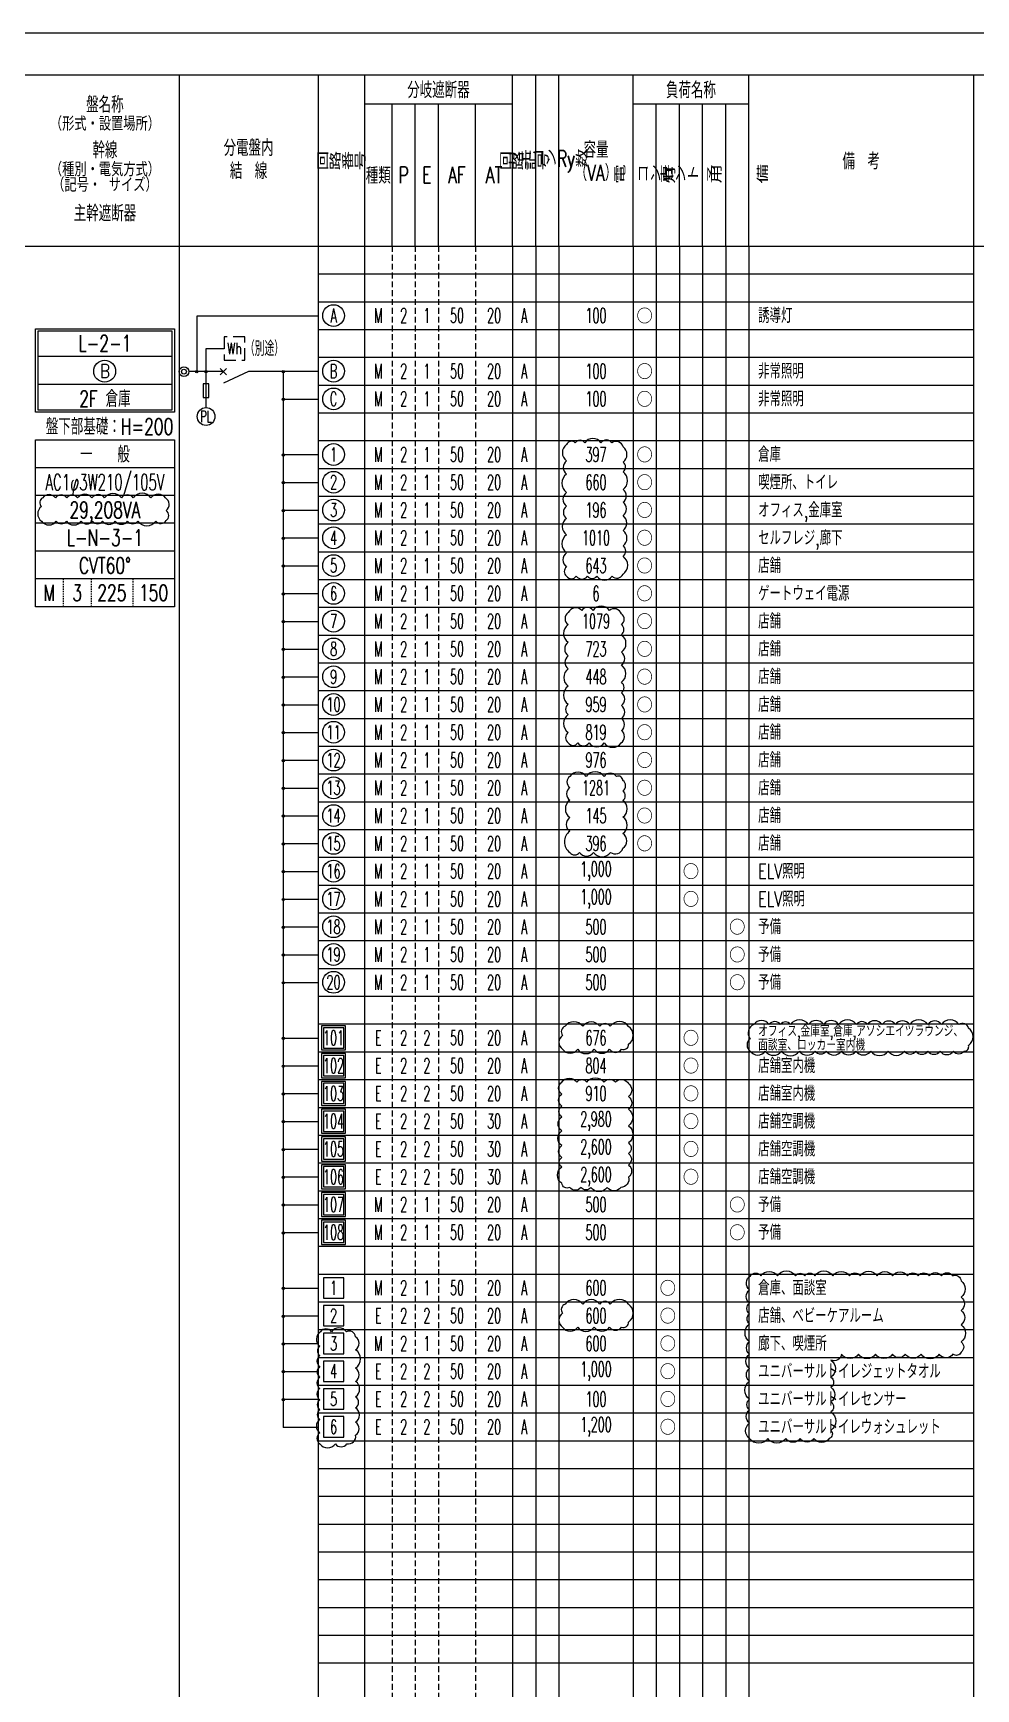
# Model space of a CAD drawing. Header units: millimetres. Extents: x 14 to 1769, y 15 to 581.
# Drawn here: x 421 to 624.5, y 223.8 to 581.4 of the extents above; entities that cross this region are included whole.
import ezdxf
from ezdxf.enums import TextEntityAlignment as Align

# ---------------------------------------------------------------- set-up
doc = ezdxf.new("R2010")
doc.units = ezdxf.units.MM
doc.header["$LTSCALE"] = 0.2
for name, pattern in [('_ Dot', [2.6, 1.4, -1.2]), ('DASHED', [19.05, 12.7, -6.35]), ('HIDDEN', [9.525, 6.35, -3.175])]:
    doc.linetypes.add(name, pattern=pattern)
for name, color, linetype in [('1_文字', 3, 'Continuous'), ('1_盤内配線', 1, 'Continuous'), ('1_表', 7, 'Continuous')]:
    doc.layers.add(name, color=color, linetype=linetype)
doc.layers.add('1_追加変更', color=10, linetype='Continuous', plot=False)
doc.styles.add('S', font='simplex.shx', dxfattribs={"width": 0.7, "height": 3, "bigfont": 'extfont2.shx'})
doc.styles.get("Standard").update_dxf_attribs({"font": 'simplex.shx', "width": 0.7, "bigfont": 'extfont2.shx'})
doc.styles.add('V', font='simplex.shx', dxfattribs={"width": 0.7, "height": 3.2, "bigfont": '@extfont2.shx'})

msp = doc.modelspace()

# ---------------------------------------------------------------- linework, layer by layer
at = {"layer": '1_文字', "linetype": 'Continuous'}
for p, q in [((451, 511.57), (422, 511.57)), ((451, 505.57), (422, 505.57)), ((451.5, 487.57), (421.5, 487.57)), ((451.5, 481.57), (421.5, 481.57)), ((451.5, 475.57), (421.5, 475.57)), ((451.5, 469.57), (421.5, 469.57)), ((451.5, 463.57), (421.5, 463.57))]:
    msp.add_line(p, q, dxfattribs=at)
at = {"layer": '1_文字', "linetype": '_ Dot'}
for p, q in [((427.5, 463.57), (427.5, 457.57)), ((433.5, 463.57), (433.5, 457.57)), ((442.5, 463.57), (442.5, 457.57))]:
    msp.add_line(p, q, dxfattribs=at)
at = {"layer": '1_文字', "linetype": 'Continuous'}
for points in [[(451.5, 499.57), (421.5, 499.57), (421.5, 517.57), (451.5, 517.57)], [(451, 500.07), (451, 517.07), (422, 517.07), (422, 500.07)], [(421.5, 493.57), (451.5, 493.57), (451.5, 457.57), (421.5, 457.57)]]:
    msp.add_lwpolyline(points, close=True, dxfattribs=at)
at = {"layer": '1_文字'}
for points in [[(483.25, 361.84), (488.45, 361.84), (488.45, 367.04), (483.25, 367.04)], [(483.65, 362.24), (488.05, 362.24), (488.05, 366.64), (483.65, 366.64)], [(483.25, 355.84), (488.45, 355.84), (488.45, 361.04), (483.25, 361.04)], [(483.65, 356.24), (488.05, 356.24), (488.05, 360.64), (483.65, 360.64)], [(483.25, 349.84), (488.45, 349.84), (488.45, 355.04), (483.25, 355.04)], [(483.65, 350.24), (488.05, 350.24), (488.05, 354.64), (483.65, 354.64)], [(483.25, 343.84), (488.45, 343.84), (488.45, 349.04), (483.25, 349.04)], [(483.65, 344.24), (488.05, 344.24), (488.05, 348.64), (483.65, 348.64)], [(483.25, 337.84), (488.45, 337.84), (488.45, 343.04), (483.25, 343.04)], [(483.65, 338.24), (488.05, 338.24), (488.05, 342.64), (483.65, 342.64)], [(483.25, 331.84), (488.45, 331.84), (488.45, 337.04), (483.25, 337.04)], [(483.65, 332.24), (488.05, 332.24), (488.05, 336.64), (483.65, 336.64)], [(483.25, 325.84), (488.45, 325.84), (488.45, 331.04), (483.25, 331.04)], [(483.65, 326.24), (488.05, 326.24), (488.05, 330.64), (483.65, 330.64)], [(483.25, 319.84), (488.45, 319.84), (488.45, 325.04), (483.25, 325.04)], [(483.65, 320.24), (488.05, 320.24), (488.05, 324.64), (483.65, 324.64)], [(483.65, 308.24), (488.05, 308.24), (488.05, 312.64), (483.65, 312.64)], [(483.65, 302.24), (488.05, 302.24), (488.05, 306.64), (483.65, 306.64)], [(483.65, 296.24), (488.05, 296.24), (488.05, 300.64), (483.65, 300.64)], [(483.65, 290.24), (488.05, 290.24), (488.05, 294.64), (483.65, 294.64)], [(483.65, 284.24), (488.05, 284.24), (488.05, 288.64), (483.65, 288.64)], [(483.65, 278.24), (488.05, 278.24), (488.05, 282.64), (483.65, 282.64)]]:
    msp.add_lwpolyline(points, close=True, dxfattribs=at)
for centre in [(485.85, 520.44), (485.85, 508.44), (485.85, 502.44), (485.85, 490.44), (485.85, 484.44), (485.85, 478.44), (485.85, 472.44), (485.85, 466.44), (485.85, 460.44), (485.85, 454.44), (485.85, 448.44), (485.85, 442.44), (485.85, 436.44), (485.85, 430.44), (485.85, 424.44), (485.85, 418.44), (485.85, 412.44), (485.85, 406.44), (485.85, 400.44), (485.85, 394.44), (485.85, 388.44), (485.85, 382.44), (485.85, 376.44)]:
    msp.add_circle(centre, 2.35, dxfattribs=at)
at = {"layer": '1_文字', "linetype": 'Continuous'}
msp.add_circle((436.45, 508.42), 2.36, dxfattribs=at)
at = {"layer": '1_盤内配線', "linetype": 'Continuous'}
for p, q in [((482.5, 520.33), (456.33, 520.33)), ((456.33, 520.33), (456.33, 508.33)), ((462.05, 508.33), (454.6, 508.33)), ((482.5, 508.33), (467.5, 508.33)), ((475, 508.33), (475, 280.33)), ((482.5, 502.33), (475, 502.33)), ((482.5, 490.33), (475, 490.33)), ((482.5, 484.33), (475, 484.33)), ((482.5, 478.33), (475, 478.33)), ((482.5, 472.33), (475, 472.33)), ((482.5, 466.33), (475, 466.33)), ((482.5, 460.33), (475, 460.33)), ((482.5, 454.33), (475, 454.33)), ((482.5, 448.33), (475, 448.33)), ((482.5, 442.33), (475, 442.33)), ((482.5, 436.33), (475, 436.33)), ((482.5, 430.33), (475, 430.33)), ((482.5, 424.33), (475, 424.33)), ((482.5, 418.33), (475, 418.33)), ((482.5, 412.33), (475, 412.33)), ((482.5, 406.33), (475, 406.33)), ((482.5, 400.33), (475, 400.33)), ((482.5, 394.33), (475, 394.33)), ((482.5, 388.33), (475, 388.33)), ((482.5, 382.33), (475, 382.33)), ((482.5, 376.33), (475, 376.33)), ((482.5, 364.33), (475, 364.33)), ((482.5, 358.33), (475, 358.33)), ((482.5, 352.33), (475, 352.33)), ((482.5, 346.33), (475, 346.33)), ((482.5, 340.33), (475, 340.33)), ((482.5, 334.33), (475, 334.33)), ((482.5, 328.33), (475, 328.33)), ((482.5, 322.33), (475, 322.33)), ((482.5, 310.33), (475, 310.33)), ((482.5, 304.33), (475, 304.33)), ((482.5, 298.33), (475, 298.33)), ((482.5, 292.33), (475, 292.33)), ((482.5, 286.33), (475, 286.33)), ((482.5, 280.33), (475, 280.33))]:
    msp.add_line(p, q, dxfattribs=at)
at = {"layer": '1_盤内配線', "color": 1, "linetype": 'Continuous'}
for p, q in [((458.33, 500.56), (458.33, 513.33)), ((458.33, 513.33), (462.21, 513.33))]:
    msp.add_line(p, q, dxfattribs=at)
at = {"layer": '1_盤内配線', "color": 2}
for p, q in [((461.34, 509.03), (462.76, 507.62)), ((462.76, 509.03), (461.34, 507.62))]:
    msp.add_line(p, q, dxfattribs=at)
at = {"layer": '1_盤内配線', "color": 2, "linetype": 'Continuous'}
msp.add_line((467.5, 508.33), (462.12, 505.82), dxfattribs=at)
at = {"layer": '1_盤内配線', "color": 7, "linetype": 'DASHED'}
msp.add_lwpolyline([(462.21, 510.83), (466.71, 510.83), (466.71, 515.83), (462.21, 515.83)], close=True, dxfattribs=at)
at = {"layer": '1_盤内配線', "color": 2, "linetype": 'Continuous'}
msp.add_lwpolyline([(457.73, 502.71), (458.93, 502.71), (458.93, 505.71), (457.73, 505.71)], close=True, dxfattribs=at)
at = {"layer": '1_盤内配線', "color": 4, "linetype": 'Continuous'}
for radius in [1.05, 0.525]:
    msp.add_circle((453.55, 508.33), radius, dxfattribs=at)
at = {"layer": '1_盤内配線', "linetype": 'Continuous'}
for centre in [(456.33, 508.33), (458.33, 508.33), (475, 508.33), (475, 502.33), (475, 490.33), (475, 484.33), (475, 478.33), (475, 472.33), (475, 466.33), (475, 460.33), (475, 454.33), (475, 448.33), (475, 442.33), (475, 436.33), (475, 430.33), (475, 424.33), (475, 418.33), (475, 412.33), (475, 406.33), (475, 400.33), (475, 394.33), (475, 388.33), (475, 382.33), (475, 376.33), (475, 364.33), (475, 358.33), (475, 352.33), (475, 346.33), (475, 340.33), (475, 334.33), (475, 328.33), (475, 322.33), (475, 310.33), (475, 304.33), (475, 298.33), (475, 292.33), (475, 286.33)]:
    msp.add_circle(centre, 0.25, dxfattribs=at)
at = {"layer": '1_盤内配線', "color": 2, "linetype": 'Continuous'}
msp.add_circle((458.33, 498.64), 1.92, dxfattribs=at)
at = {"layer": '1_表', "color": 6, "linetype": 'Continuous'}
msp.add_line((13.5, 572.44), (827.5, 572.44), dxfattribs=at)
at = {"layer": '1_表', "linetype": 'Continuous'}
for p, q in [((452.5, 572.44), (452.5, 535.44)), ((482.5, 572.44), (482.5, 535.44)), ((492.5, 572.44), (492.5, 535.44)), ((524.5, 535.44), (524.5, 572.44)), ((529.5, 535.44), (529.5, 572.44)), ((534.5, 535.44), (534.5, 572.44)), ((550.5, 535.44), (550.5, 572.44)), ((575.5, 535.44), (575.5, 572.44)), ((492.5, 566.19), (524.5, 566.19)), ((498.5, 535.44), (498.5, 566.19)), ((503.5, 535.44), (503.5, 566.19)), ((508.5, 535.44), (508.5, 566.19)), ((516.5, 535.44), (516.5, 566.19)), ((550.5, 566.19), (575.5, 566.19)), ((555.5, 535.44), (555.5, 566.19)), ((560.5, 535.44), (560.5, 566.19)), ((565.5, 535.44), (565.5, 566.19)), ((570.5, 535.44), (570.5, 566.19)), ((452.5, 535.44), (452.5, 31.44)), ((482.5, 535.44), (482.5, 31.44)), ((492.5, 535.44), (492.5, 31.44)), ((524.5, 535.44), (524.5, 31.44)), ((529.5, 535.44), (529.5, 31.44)), ((534.5, 535.44), (534.5, 31.44)), ((550.5, 535.44), (550.5, 31.44)), ((555.5, 535.44), (555.5, 31.44)), ((560.5, 535.44), (560.5, 31.44)), ((565.5, 535.44), (565.5, 31.44)), ((570.5, 535.44), (570.5, 31.44)), ((575.5, 535.44), (575.5, 31.44)), ((482.5, 529.44), (624, 529.44)), ((482.5, 523.44), (624, 523.44)), ((482.5, 517.44), (624, 517.44)), ((482.5, 511.44), (624, 511.44)), ((482.5, 505.44), (624, 505.44)), ((482.5, 499.44), (624, 499.44)), ((482.5, 493.44), (624, 493.44)), ((482.5, 487.44), (624, 487.44)), ((482.5, 481.44), (624, 481.44)), ((482.5, 475.44), (624, 475.44)), ((482.5, 469.44), (624, 469.44)), ((482.5, 463.44), (624, 463.44)), ((482.5, 457.44), (624, 457.44)), ((482.5, 451.44), (624, 451.44)), ((482.5, 445.44), (624, 445.44)), ((482.5, 439.44), (624, 439.44)), ((482.5, 433.44), (624, 433.44)), ((482.5, 427.44), (624, 427.44)), ((482.5, 421.44), (624, 421.44)), ((482.5, 415.44), (624, 415.44)), ((482.5, 409.44), (624, 409.44)), ((482.5, 403.44), (624, 403.44)), ((482.5, 397.44), (624, 397.44)), ((482.5, 391.44), (624, 391.44)), ((482.5, 385.44), (624, 385.44)), ((482.5, 379.44), (624, 379.44)), ((482.5, 373.44), (624, 373.44)), ((482.5, 367.44), (624, 367.44)), ((482.5, 361.44), (624, 361.44)), ((482.5, 355.44), (624, 355.44)), ((482.5, 349.44), (624, 349.44)), ((482.5, 343.44), (624, 343.44)), ((482.5, 337.44), (624, 337.44)), ((482.5, 331.44), (624, 331.44)), ((482.5, 325.44), (624, 325.44)), ((482.5, 319.44), (624, 319.44)), ((482.5, 313.44), (624, 313.44)), ((482.5, 307.44), (624, 307.44)), ((482.5, 301.44), (624, 301.44)), ((482.5, 295.44), (624, 295.44)), ((482.5, 289.44), (624, 289.44)), ((482.5, 283.44), (624, 283.44)), ((482.5, 277.44), (624, 277.44)), ((482.5, 271.44), (624, 271.44)), ((482.5, 265.44), (624, 265.44)), ((482.5, 259.44), (624, 259.44)), ((482.5, 253.44), (624, 253.44)), ((482.5, 247.44), (624, 247.44)), ((482.5, 241.44), (624, 241.44)), ((482.5, 235.44), (624, 235.44)), ((482.5, 229.44), (624, 229.44))]:
    msp.add_line(p, q, dxfattribs=at)
at = {"layer": '1_表', "color": 6}
msp.add_line((624, 572.44), (624, 31.44), dxfattribs=at)
at = {"layer": '1_表', "linetype": 'HIDDEN'}
for p, q in [((498.5, 535.44), (498.5, 31.44)), ((503.5, 535.44), (503.5, 31.44)), ((508.5, 535.44), (508.5, 31.44)), ((516.5, 535.44), (516.5, 31.44))]:
    msp.add_line(p, q, dxfattribs=at)
at = {"layer": '1_表', "color": 6}
msp.add_lwpolyline([(13.5, 31.44), (827.5, 31.44), (827.5, 581.44), (13.5, 581.44)], close=True, dxfattribs=at)
at = {"layer": '1_表', "color": 6, "linetype": 'Continuous'}
msp.add_lwpolyline([(217, 535.44), (404.5, 535.44), (827.5, 535.44)], dxfattribs=at)
at = {"layer": '1_追加変更'}
for points in [[(536.15, 464.16, 0.520567), (538.24, 464.16, 0.520567), (540.68, 464.16, 0.520567), (542.7, 464.16, 0.520567), (545.96, 464.16, 0.520567), (548.33, 464.58, 0.520567), (548.33, 468.46, 0.520567), (548.33, 470.72, 0.520567), (548.33, 474.01, 0.520567), (548.33, 477.24, 0.520567), (548.33, 480.12, 0.520567), (548.33, 482.87, 0.520567), (548.33, 486.69, 0.520567), (548.33, 488.78, 0.520567), (548.33, 492.09, 0.520567), (545.92, 492.97, 0.520567), (543.58, 492.97, 0.520567), (540.07, 492.97, 0.520567), (538.03, 492.97, 0.520567), (536.15, 492.58, 0.520567), (536.15, 489.08, 0.520567), (536.15, 486.21, 0.520567), (536.15, 482.26, 0.520567), (536.15, 479.26, 0.520567), (536.15, 476.64, 0.520567), (536.15, 473.08, 0.520567), (536.15, 469.23, 0.520567), (536.15, 466.13, 0.520567)], [(422.8, 476.05, 0.520567), (426, 476.05, 0.520567), (428.18, 476.05, 0.520567), (431.39, 476.05, 0.520567), (433.83, 476.05, 0.520567), (435.99, 476.05, 0.520567), (438.73, 476.05, 0.520567), (441.39, 476.05, 0.520567), (443.6, 476.05, 0.520567), (447.47, 476.05, 0.520567), (449.73, 476.16, 0.520567), (449.73, 478.33, 0.520567), (449.57, 481.06, 0.520567), (446.43, 481.06, 0.520567), (442.61, 481.06, 0.520567), (440.05, 481.06, 0.520567), (436.43, 481.06, 0.520567), (433.7, 481.06, 0.520567), (430.61, 481.06, 0.520567), (428.27, 481.06, 0.520567), (425.8, 481.06, 0.520567), (423.06, 481.06, 0.520567), (422.8, 479.2, 0.520567)], [(536.51, 428.15, 0.520567), (538.59, 428.15, 0.520567), (541, 428.15, 0.520567), (544.29, 428.15, 0.520567), (547.96, 428.15, 0.520567), (547.98, 430.8, 0.520567), (547.98, 433.4, 0.520567), (547.98, 436.23, 0.520567), (547.98, 438.97, 0.520567), (547.98, 441.23, 0.520567), (547.98, 444.98, 0.520567), (547.98, 447.71, 0.520567), (547.98, 451.54, 0.520567), (547.98, 453.68, 0.520567), (547.98, 456.02, 0.520567), (545.38, 456.77, 0.520567), (541.86, 456.77, 0.520567), (539.44, 456.77, 0.520567), (536.51, 456.29, 0.520567), (536.51, 453.69, 0.520567), (536.51, 449.88, 0.520567), (536.51, 446.92, 0.520567), (536.51, 444.14, 0.520567), (536.51, 440.39, 0.520567), (536.51, 436.49, 0.520567), (536.51, 434.25, 0.520567), (536.51, 430.38, 0.520567)], [(536.86, 404.51, 0.520567), (538.94, 404.51, 0.520567), (541.98, 404.51, 0.520567), (545.63, 404.51, 0.520567), (548.3, 405.39, 0.520567), (548.3, 408.58, 0.520567), (548.3, 412.14, 0.520567), (548.3, 415.72, 0.520567), (548.3, 417.76, 0.520567), (548.3, 420.04, 0.520567), (546.92, 420.92, 0.520567), (544.23, 420.92, 0.520567), (540.39, 420.92, 0.520567), (536.86, 420.91, 0.520567), (536.86, 418.53, 0.520567), (536.86, 415.76, 0.520567), (536.86, 412.01, 0.520567), (536.86, 409.05, 0.520567)], [(575.8, 361.59, 0.520567), (579.05, 361.59, 0.520567), (582.56, 361.59, 0.520567), (586.4, 361.59, 0.520567), (589.81, 361.59, 0.520567), (592.22, 361.59, 0.520567), (595.48, 361.59, 0.520567), (598.62, 361.59, 0.520567), (601.84, 361.59, 0.520567), (605.56, 361.59, 0.520567), (609.1, 361.59, 0.520567), (611.54, 361.59, 0.520567), (614.14, 361.59, 0.520567), (616.76, 361.59, 0.520567), (619.7, 361.59, 0.520567), (621.94, 361.59, 0.520567), (622.92, 362.83, 0.520567), (622.92, 366.53, 0.520567), (620.83, 367.33, 0.520567), (617.07, 367.33, 0.520567), (614.16, 367.33, 0.520567), (610.21, 367.33, 0.520567), (607.15, 367.33, 0.520567), (604.25, 367.33, 0.520567), (601.1, 367.33, 0.520567), (598.7, 367.33, 0.520567), (594.87, 367.33, 0.520567), (591.65, 367.33, 0.520567), (588.38, 367.33, 0.520567), (584.47, 367.33, 0.520567), (582.33, 367.33, 0.520567), (579.88, 367.33, 0.520567), (576.57, 367.33, 0.520567), (575.8, 364.27, 0.520567)], [(535.3, 361.97, 0.520567), (538.55, 361.97, 0.520567), (542.13, 361.97, 0.520567), (545.42, 361.97, 0.520567), (548.02, 361.97, 0.520567), (549.55, 363.07, 0.520567), (549.55, 366.9, 0.520567), (545.59, 366.95, 0.520567), (543.3, 366.95, 0.520567), (539.63, 366.95, 0.520567), (535.84, 366.95, 0.520567), (535.3, 364.99, 0.520567)], [(535.1, 354.88, -0.520567), (538.35, 354.88, -0.520567), (540.55, 354.88, -0.520567), (544.21, 354.88, -0.520567), (546.68, 354.88, -0.520567), (549.51, 354.56, -0.520567), (549.51, 351.77, -0.520567), (549.51, 349.02, -0.520567), (549.51, 345.44, -0.520567), (549.51, 341.74, -0.520567), (549.51, 339.45, -0.520567), (549.51, 336.98, -0.520567), (549.51, 334.39, -0.520567), (547.84, 332.15, -0.520567), (544.91, 332.15, -0.520567), (541.38, 332.15, -0.520567), (539.28, 332.15, -0.520567), (536.85, 332.15, -0.520567), (535.1, 333.04, -0.520567), (535.1, 336.57, -0.520567), (535.1, 338.61, -0.520567), (535.1, 341.17, -0.520567), (535.1, 344.34, -0.520567), (535.1, 347.4, -0.520567), (535.1, 349.69, -0.520567), (535.1, 352.32, -0.520567)], [(535.3, 301.97, 0.520567), (538.55, 301.97, 0.520567), (542.13, 301.97, 0.520567), (545.42, 301.97, 0.520567), (548.02, 301.97, 0.520567), (549.55, 303.07, 0.520567), (549.55, 306.9, 0.520567), (545.59, 306.95, 0.520567), (543.3, 306.95, 0.520567), (539.63, 306.95, 0.520567), (535.84, 306.95, 0.520567), (535.3, 304.99, 0.520567)], [(482.89, 276.77, 0.520567), (486.24, 276.77, 0.520567), (488.71, 276.77, 0.520567), (490.62, 278.62, 0.520567), (490.62, 281.43, 0.520567), (490.62, 284.53, 0.520567), (490.62, 286.94, 0.520567), (490.62, 290.26, 0.520567), (490.62, 293.12, 0.520567), (490.62, 297.09, 0.520567), (490.62, 299.88, 0.520567), (488.61, 300.99, 0.520567), (485.4, 300.99, 0.520567), (483.02, 300.99, 0.520567), (482.89, 297.83, 0.520567), (482.89, 295.82, 0.520567), (482.89, 293.44, 0.520567), (482.89, 291.14, 0.520567), (482.89, 288.72, 0.520567), (482.89, 286.28, 0.520567), (482.89, 284.14, 0.520567), (482.89, 282.02, 0.520567), (482.89, 279.13, 0.520567)]]:
    msp.add_lwpolyline(points, format="xyb", close=True, dxfattribs=at)
msp.add_lwpolyline([(575.67, 277.91, -0.520567), (575.67, 281.25, -0.520567), (575.67, 284.09, -0.520567), (575.67, 286.38, -0.520567), (575.67, 290.31, -0.520567), (575.67, 293.04, -0.520567), (575.67, 296.16, -0.520567), (575.67, 298.81, -0.520567), (575.67, 302.67, -0.520567), (575.67, 304.86, -0.520567), (575.67, 307.13, -0.520567), (575.67, 310, -0.520567), (575.86, 313.08, -0.520567), (578.09, 313.08, -0.520567), (581.65, 313.08, -0.520567), (585.58, 313.08, -0.520567), (587.59, 313.08, -0.520567), (589.73, 313.08, -0.520567), (593.64, 313.08, -0.520567), (597.2, 313.08, -0.520567), (599.55, 313.08, -0.520567), (603.17, 313.08, -0.520567), (606.52, 313.08, -0.520567), (609.74, 313.08, -0.520567), (612.06, 313.08, -0.520567), (614.43, 313.08, -0.520567), (617.05, 313.08, -0.520567), (619.5, 313.08, -0.520567), (621.3, 311.96, -0.520567), (621.3, 308.46, -0.520567), (621.3, 305.58, -0.520567), (621.3, 302.5, -0.520567), (621.3, 298.78, -0.520567), (621.3, 296.59, -0.520567), (619.56, 296.12, -0.520567), (616.59, 296.12, -0.520567), (612.66, 296.12, -0.520567), (609.27, 296.12, -0.520567), (606.47, 296.12, -0.520567), (602.82, 296.12, -0.520567), (599.16, 296.12, -0.520567), (595.53, 296.12, -0.520567), (593.22, 294.86, -0.520567), (593.22, 291.19, -0.520567), (593.22, 288.97, -0.520567), (593.22, 285.82, -0.520567), (593.22, 283.65, -0.520567), (593.22, 279.67, -0.520567), (592.86, 277.91, -0.520567), (589.55, 277.91, -0.520567), (586.58, 277.91, -0.520567), (583.45, 277.91, -0.520567), (579.6, 277.91, -0.520567), (575.67, 277.91, -0.520567)], format="xyb", dxfattribs=at)

# ---------------------------------------------------------------- texts
at = {"layer": '1_文字', "linetype": 'Continuous'}
for s, height, width, p in [('分岐遮断器', 3.5, 0.7, (508.5, 569.31)), ('負荷名称', 3.5, 0.7, (563, 569.31)), ('盤名称', 3.5, 0.7, (436.5, 566.19)), ('（形式・設置場所）', 3, 0.8, (436.5, 562.03)), ('幹線', 3.5, 0.7, (436.5, 556.35)), ('容量', 3.5, 0.7, (542.5, 556.44)), ('備\u3000考', 3.5, 0.7, (599.75, 553.94)), ('（種別・電気方式）', 3, 0.8, (436.5, 552.18)), ('種類', 3.5, 0.7, (495.5, 550.81)), ('P', 3.5, 0.7, (501, 550.81)), ('E', 3.5, 0.7, (506, 550.81)), ('AF', 3.5, 0.7, (512.5, 550.81)), ('AT', 3.5, 0.7, (520.5, 550.81)), ('（VA）', 3.5, 0.7, (542.5, 551.44)), ('（記号・ サイズ）', 3, 0.8, (436.5, 548.85)), ('主幹遮断器', 3.5, 0.7, (436.5, 542.69))]:
    msp.add_text(s, height=height, dxfattribs=dict(at, width=width)).set_placement(p, align=Align.MIDDLE)
for s, height, width, p in [('分電盤内', 3.5, 0.7, (467.5, 556.66)), ('結\u3000線', 3.5, 0.7, (467.5, 551.66)), ('L-2-1', 3.5, 0.7, (436.5, 514.46)), ('B', 3, 0.8, (436.5, 508.46)), ('2F 倉庫', 3.5, 0.7, (436.5, 502.46)), ('盤下部基礎：H=200', 3.5, 0.7, (437.5, 496.46)), ('一\u3000\u3000般', 3.5, 0.7, (436.5, 490.46)), ('AC1φ3W210/105V', 3.5, 0.6, (436.5, 484.46)), ('29,208VA', 3.5, 0.7, (436.5, 478.46)), ('L-N-3-1', 3.5, 0.7, (436.5, 472.46)), ('CVT60°', 3.5, 0.7, (436.5, 466.46)), ('M', 3.5, 0.7, (424.5, 460.57)), ('3', 3.5, 0.7, (430.5, 460.57)), ('225', 3.5, 0.7, (438, 460.57)), ('150', 3.5, 0.7, (447, 460.57))]:
    msp.add_text(s, height=height, dxfattribs=dict(at, width=width)).set_placement(p, align=Align.MIDDLE_CENTER)
at = {"layer": '1_文字', "linetype": 'Continuous', "style": 'V', "width": 0.7}
for s, p in [('回路番号', (487.5, 553.94)), ('回路記号', (527, 553.94)), ('リモコンRy数', (532, 553.94)), ('電\u3000\u3000\u3000灯', (553, 551.03)), ('コンセント', (558, 551.03)), ('専\u3000\u3000\u3000用', (563, 551.03)), ('予\u3000\u3000\u3000備', (573, 551.03))]:
    msp.add_text(s, height=3.5, dxfattribs=at).set_placement(p, align=Align.MIDDLE)
at = {"layer": '1_文字'}
for p in [(553, 520.44), (553, 508.44), (553, 502.44), (553, 490.44), (553, 484.44), (553, 478.44), (553, 472.44), (553, 466.44), (553, 460.44), (553, 454.44), (553, 448.44), (553, 442.44), (553, 436.44), (553, 430.44), (553, 424.44), (553, 418.44), (553, 412.44), (553, 406.44), (563, 400.44), (563, 394.44), (573, 388.44), (573, 382.44), (573, 376.44), (563, 364.44), (563, 358.44), (563, 352.44), (563, 346.44), (563, 340.44), (563, 334.44), (573, 328.44), (573, 322.44), (558, 310.44), (558, 304.44), (558, 298.44), (558, 292.44), (558, 286.44), (558, 280.44)]:
    msp.add_text('○', height=3.2, dxfattribs=at).set_placement(p, align=Align.MIDDLE)
for s, height, width, p in [('誘導灯', 3.2, 0.7, (577.5, 520.44)), ('（別途）', 3.2, 0.6, (466.71, 513.33)), ('非常照明', 3.2, 0.7, (577.5, 508.44)), ('非常照明', 3.2, 0.7, (577.5, 502.44)), ('倉庫', 3.2, 0.7, (577.5, 490.44)), ('喫煙所、トイレ', 3.2, 0.7, (577.5, 484.44)), ('オフィス,金庫室', 3.2, 0.7, (577.5, 478.44)), ('セルフレジ,廊下', 3.2, 0.7, (577.5, 472.44)), ('店舗', 3.2, 0.7, (577.5, 466.44)), ('ゲートウェイ電源', 3.2, 0.7, (577.5, 460.44)), ('店舗', 3.2, 0.7, (577.5, 454.44)), ('店舗', 3.2, 0.7, (577.5, 448.44)), ('店舗', 3.2, 0.7, (577.5, 442.44)), ('店舗', 3.2, 0.7, (577.5, 436.44)), ('店舗', 3.2, 0.7, (577.5, 430.44)), ('店舗', 3.2, 0.7, (577.5, 424.44)), ('店舗', 3.2, 0.7, (577.5, 418.44)), ('店舗', 3.2, 0.7, (577.5, 412.44)), ('店舗', 3.2, 0.7, (577.5, 406.44)), ('ELV照明', 3.2, 0.7, (577.5, 400.44)), ('ELV照明', 3.2, 0.7, (577.5, 394.44)), ('予備', 3.2, 0.7, (577.5, 388.44)), ('予備', 3.2, 0.7, (577.5, 382.44)), ('予備', 3.2, 0.7, (577.5, 376.44)), ('オフィス,金庫室,倉庫,アソシエイツラウンジ、', 2.5, 0.7, (577.5, 365.94)), ('面談室、ロッカー室内機', 2.5, 0.7, (577.5, 362.94)), ('店舗室内機', 3.2, 0.7, (577.5, 358.44)), ('店舗室内機', 3.2, 0.7, (577.5, 352.44)), ('店舗空調機', 3.2, 0.7, (577.5, 346.44)), ('店舗空調機', 3.2, 0.7, (577.5, 340.44)), ('店舗空調機', 3.2, 0.7, (577.5, 334.44)), ('予備', 3.2, 0.7, (577.5, 328.44)), ('予備', 3.2, 0.7, (577.5, 322.44)), ('倉庫、面談室', 3.2, 0.7, (577.5, 310.44)), ('店舗、ベビーケアルーム', 3.2, 0.7, (577.5, 304.44)), ('廊下、喫煙所', 3.2, 0.7, (577.5, 298.44)), ('ユニバーサルトイレジェットタオル', 3.2, 0.7, (577.5, 292.44)), ('ユニバーサルトイレセンサー', 3.2, 0.7, (577.5, 286.44)), ('ユニバーサルトイレウォシュレット', 3.2, 0.7, (577.5, 280.44))]:
    msp.add_text(s, height=height, dxfattribs=dict(at, width=width)).set_placement(p, align=Align.MIDDLE_LEFT)
for s, height, width, p in [('A', 3, 0.6, (485.85, 520.44)), ('M', 3.2, 0.55, (495.5, 520.44)), ('2', 3.2, 0.55, (501, 520.44)), ('1', 3.2, 0.55, (506, 520.44)), ('50', 3.2, 0.55, (512.5, 520.44)), ('20', 3.2, 0.55, (520.5, 520.44)), ('A', 3.2, 0.55, (527, 520.44)), ('100', 3.2, 0.55, (542.5, 520.44)), ('B', 3, 0.6, (485.85, 508.44)), ('M', 3.2, 0.55, (495.5, 508.44)), ('2', 3.2, 0.55, (501, 508.44)), ('1', 3.2, 0.55, (506, 508.44)), ('50', 3.2, 0.55, (512.5, 508.44)), ('20', 3.2, 0.55, (520.5, 508.44)), ('A', 3.2, 0.55, (527, 508.44)), ('100', 3.2, 0.55, (542.5, 508.44)), ('C', 3, 0.6, (485.85, 502.44)), ('M', 3.2, 0.55, (495.5, 502.44)), ('2', 3.2, 0.55, (501, 502.44)), ('1', 3.2, 0.55, (506, 502.44)), ('50', 3.2, 0.55, (512.5, 502.44)), ('20', 3.2, 0.55, (520.5, 502.44)), ('A', 3.2, 0.55, (527, 502.44)), ('100', 3.2, 0.55, (542.5, 502.44)), ('1', 3, 0.6, (485.85, 490.44)), ('M', 3.2, 0.55, (495.5, 490.44)), ('2', 3.2, 0.55, (501, 490.44)), ('1', 3.2, 0.55, (506, 490.44)), ('50', 3.2, 0.55, (512.5, 490.44)), ('20', 3.2, 0.55, (520.5, 490.44)), ('A', 3.2, 0.55, (527, 490.44)), ('397', 3.2, 0.55, (542.5, 490.44)), ('2', 3, 0.6, (485.85, 484.44)), ('M', 3.2, 0.55, (495.5, 484.44)), ('2', 3.2, 0.55, (501, 484.44)), ('1', 3.2, 0.55, (506, 484.44)), ('50', 3.2, 0.55, (512.5, 484.44)), ('20', 3.2, 0.55, (520.5, 484.44)), ('A', 3.2, 0.55, (527, 484.44)), ('660', 3.2, 0.55, (542.5, 484.44)), ('3', 3, 0.6, (485.85, 478.44)), ('M', 3.2, 0.55, (495.5, 478.44)), ('2', 3.2, 0.55, (501, 478.44)), ('1', 3.2, 0.55, (506, 478.44)), ('50', 3.2, 0.55, (512.5, 478.44)), ('20', 3.2, 0.55, (520.5, 478.44)), ('A', 3.2, 0.55, (527, 478.44)), ('196', 3.2, 0.55, (542.5, 478.44)), ('4', 3, 0.6, (485.85, 472.44)), ('M', 3.2, 0.55, (495.5, 472.44)), ('2', 3.2, 0.55, (501, 472.44)), ('1', 3.2, 0.55, (506, 472.44)), ('50', 3.2, 0.55, (512.5, 472.44)), ('20', 3.2, 0.55, (520.5, 472.44)), ('A', 3.2, 0.55, (527, 472.44)), ('1010', 3.2, 0.55, (542.5, 472.44)), ('5', 3, 0.6, (485.85, 466.44)), ('M', 3.2, 0.55, (495.5, 466.44)), ('2', 3.2, 0.55, (501, 466.44)), ('1', 3.2, 0.55, (506, 466.44)), ('50', 3.2, 0.55, (512.5, 466.44)), ('20', 3.2, 0.55, (520.5, 466.44)), ('A', 3.2, 0.55, (527, 466.44)), ('643', 3.2, 0.55, (542.5, 466.44)), ('6', 3, 0.6, (485.85, 460.44)), ('M', 3.2, 0.55, (495.5, 460.44)), ('2', 3.2, 0.55, (501, 460.44)), ('1', 3.2, 0.55, (506, 460.44)), ('50', 3.2, 0.55, (512.5, 460.44)), ('20', 3.2, 0.55, (520.5, 460.44)), ('A', 3.2, 0.55, (527, 460.44)), ('6', 3.2, 0.55, (542.5, 460.44)), ('7', 3, 0.6, (485.85, 454.44)), ('M', 3.2, 0.55, (495.5, 454.44)), ('2', 3.2, 0.55, (501, 454.44)), ('1', 3.2, 0.55, (506, 454.44)), ('50', 3.2, 0.55, (512.5, 454.44)), ('20', 3.2, 0.55, (520.5, 454.44)), ('A', 3.2, 0.55, (527, 454.44)), ('1079', 3.2, 0.55, (542.5, 454.44)), ('8', 3, 0.6, (485.85, 448.44)), ('M', 3.2, 0.55, (495.5, 448.44)), ('2', 3.2, 0.55, (501, 448.44)), ('1', 3.2, 0.55, (506, 448.44)), ('50', 3.2, 0.55, (512.5, 448.44)), ('20', 3.2, 0.55, (520.5, 448.44)), ('A', 3.2, 0.55, (527, 448.44)), ('723', 3.2, 0.55, (542.5, 448.44)), ('9', 3, 0.6, (485.85, 442.44)), ('M', 3.2, 0.55, (495.5, 442.44)), ('2', 3.2, 0.55, (501, 442.44)), ('1', 3.2, 0.55, (506, 442.44)), ('50', 3.2, 0.55, (512.5, 442.44)), ('20', 3.2, 0.55, (520.5, 442.44)), ('A', 3.2, 0.55, (527, 442.44)), ('448', 3.2, 0.55, (542.5, 442.44)), ('10', 3, 0.6, (485.85, 436.44)), ('M', 3.2, 0.55, (495.5, 436.44)), ('2', 3.2, 0.55, (501, 436.44)), ('1', 3.2, 0.55, (506, 436.44)), ('50', 3.2, 0.55, (512.5, 436.44)), ('20', 3.2, 0.55, (520.5, 436.44)), ('A', 3.2, 0.55, (527, 436.44)), ('959', 3.2, 0.55, (542.5, 436.44)), ('11', 3, 0.6, (485.85, 430.44)), ('M', 3.2, 0.55, (495.5, 430.44)), ('2', 3.2, 0.55, (501, 430.44)), ('1', 3.2, 0.55, (506, 430.44)), ('50', 3.2, 0.55, (512.5, 430.44)), ('20', 3.2, 0.55, (520.5, 430.44)), ('A', 3.2, 0.55, (527, 430.44)), ('819', 3.2, 0.55, (542.5, 430.44)), ('12', 3, 0.6, (485.85, 424.44)), ('M', 3.2, 0.55, (495.5, 424.44)), ('2', 3.2, 0.55, (501, 424.44)), ('1', 3.2, 0.55, (506, 424.44)), ('50', 3.2, 0.55, (512.5, 424.44)), ('20', 3.2, 0.55, (520.5, 424.44)), ('A', 3.2, 0.55, (527, 424.44)), ('976', 3.2, 0.55, (542.5, 424.44)), ('13', 3, 0.6, (485.85, 418.44)), ('M', 3.2, 0.55, (495.5, 418.44)), ('2', 3.2, 0.55, (501, 418.44)), ('1', 3.2, 0.55, (506, 418.44)), ('50', 3.2, 0.55, (512.5, 418.44)), ('20', 3.2, 0.55, (520.5, 418.44)), ('A', 3.2, 0.55, (527, 418.44)), ('1281', 3.2, 0.55, (542.5, 418.44)), ('14', 3, 0.6, (485.85, 412.44)), ('M', 3.2, 0.55, (495.5, 412.44)), ('2', 3.2, 0.55, (501, 412.44)), ('1', 3.2, 0.55, (506, 412.44)), ('50', 3.2, 0.55, (512.5, 412.44)), ('20', 3.2, 0.55, (520.5, 412.44)), ('A', 3.2, 0.55, (527, 412.44)), ('145', 3.2, 0.55, (542.5, 412.44)), ('15', 3, 0.6, (485.85, 406.44)), ('M', 3.2, 0.55, (495.5, 406.44)), ('2', 3.2, 0.55, (501, 406.44)), ('1', 3.2, 0.55, (506, 406.44)), ('50', 3.2, 0.55, (512.5, 406.44)), ('20', 3.2, 0.55, (520.5, 406.44)), ('A', 3.2, 0.55, (527, 406.44)), ('396', 3.2, 0.55, (542.5, 406.44)), ('16', 3, 0.6, (485.85, 400.44)), ('M', 3.2, 0.55, (495.5, 400.44)), ('2', 3.2, 0.55, (501, 400.44)), ('1', 3.2, 0.55, (506, 400.44)), ('50', 3.2, 0.55, (512.5, 400.44)), ('20', 3.2, 0.55, (520.5, 400.44)), ('A', 3.2, 0.55, (527, 400.44)), ('1,000', 3.2, 0.55, (542.5, 400.44)), ('17', 3, 0.6, (485.85, 394.44)), ('M', 3.2, 0.55, (495.5, 394.44)), ('2', 3.2, 0.55, (501, 394.44)), ('1', 3.2, 0.55, (506, 394.44)), ('50', 3.2, 0.55, (512.5, 394.44)), ('20', 3.2, 0.55, (520.5, 394.44)), ('A', 3.2, 0.55, (527, 394.44)), ('1,000', 3.2, 0.55, (542.5, 394.44)), ('18', 3, 0.6, (485.85, 388.44)), ('M', 3.2, 0.55, (495.5, 388.44)), ('2', 3.2, 0.55, (501, 388.44)), ('1', 3.2, 0.55, (506, 388.44)), ('50', 3.2, 0.55, (512.5, 388.44)), ('20', 3.2, 0.55, (520.5, 388.44)), ('A', 3.2, 0.55, (527, 388.44)), ('500', 3.2, 0.55, (542.5, 388.44)), ('19', 3, 0.6, (485.85, 382.44)), ('M', 3.2, 0.55, (495.5, 382.44)), ('2', 3.2, 0.55, (501, 382.44)), ('1', 3.2, 0.55, (506, 382.44)), ('50', 3.2, 0.55, (512.5, 382.44)), ('20', 3.2, 0.55, (520.5, 382.44)), ('A', 3.2, 0.55, (527, 382.44)), ('500', 3.2, 0.55, (542.5, 382.44)), ('20', 3, 0.6, (485.85, 376.44)), ('M', 3.2, 0.55, (495.5, 376.44)), ('2', 3.2, 0.55, (501, 376.44)), ('1', 3.2, 0.55, (506, 376.44)), ('50', 3.2, 0.55, (512.5, 376.44)), ('20', 3.2, 0.55, (520.5, 376.44)), ('A', 3.2, 0.55, (527, 376.44)), ('500', 3.2, 0.55, (542.5, 376.44)), ('101', 3.2, 0.55, (485.85, 364.44)), ('E', 3.2, 0.55, (495.5, 364.44)), ('2', 3.2, 0.55, (501, 364.44)), ('2', 3.2, 0.55, (506, 364.44)), ('50', 3.2, 0.55, (512.5, 364.44)), ('20', 3.2, 0.55, (520.5, 364.44)), ('A', 3.2, 0.55, (527, 364.44)), ('676', 3.2, 0.55, (542.5, 364.44)), ('102', 3.2, 0.55, (485.85, 358.44)), ('E', 3.2, 0.55, (495.5, 358.44)), ('2', 3.2, 0.55, (501, 358.44)), ('2', 3.2, 0.55, (506, 358.44)), ('50', 3.2, 0.55, (512.5, 358.44)), ('20', 3.2, 0.55, (520.5, 358.44)), ('A', 3.2, 0.55, (527, 358.44)), ('804', 3.2, 0.55, (542.5, 358.44)), ('103', 3.2, 0.55, (485.85, 352.44)), ('E', 3.2, 0.55, (495.5, 352.44)), ('2', 3.2, 0.55, (501, 352.44)), ('2', 3.2, 0.55, (506, 352.44)), ('50', 3.2, 0.55, (512.5, 352.44)), ('20', 3.2, 0.55, (520.5, 352.44)), ('A', 3.2, 0.55, (527, 352.44)), ('910', 3.2, 0.55, (542.5, 352.44)), ('104', 3.2, 0.55, (485.85, 346.44)), ('E', 3.2, 0.55, (495.5, 346.44)), ('2', 3.2, 0.55, (501, 346.44)), ('2', 3.2, 0.55, (506, 346.44)), ('50', 3.2, 0.55, (512.5, 346.44)), ('30', 3.2, 0.55, (520.5, 346.44)), ('A', 3.2, 0.55, (527, 346.44)), ('2,980', 3.2, 0.55, (542.5, 346.44)), ('105', 3.2, 0.55, (485.85, 340.44)), ('E', 3.2, 0.55, (495.5, 340.44)), ('2', 3.2, 0.55, (501, 340.44)), ('2', 3.2, 0.55, (506, 340.44)), ('50', 3.2, 0.55, (512.5, 340.44)), ('30', 3.2, 0.55, (520.5, 340.44)), ('A', 3.2, 0.55, (527, 340.44)), ('2,600', 3.2, 0.55, (542.5, 340.44)), ('2,600', 3.2, 0.55, (542.5, 334.44)), ('106', 3.2, 0.55, (485.85, 334.44)), ('E', 3.2, 0.55, (495.5, 334.44)), ('2', 3.2, 0.55, (501, 334.44)), ('2', 3.2, 0.55, (506, 334.44)), ('50', 3.2, 0.55, (512.5, 334.44)), ('30', 3.2, 0.55, (520.5, 334.44)), ('A', 3.2, 0.55, (527, 334.44)), ('107', 3.2, 0.55, (485.85, 328.44)), ('M', 3.2, 0.55, (495.5, 328.44)), ('2', 3.2, 0.55, (501, 328.44)), ('1', 3.2, 0.55, (506, 328.44)), ('50', 3.2, 0.55, (512.5, 328.44)), ('20', 3.2, 0.55, (520.5, 328.44)), ('A', 3.2, 0.55, (527, 328.44)), ('500', 3.2, 0.55, (542.5, 328.44)), ('108', 3.2, 0.55, (485.85, 322.44)), ('M', 3.2, 0.55, (495.5, 322.44)), ('2', 3.2, 0.55, (501, 322.44)), ('1', 3.2, 0.55, (506, 322.44)), ('50', 3.2, 0.55, (512.5, 322.44)), ('20', 3.2, 0.55, (520.5, 322.44)), ('A', 3.2, 0.55, (527, 322.44)), ('500', 3.2, 0.55, (542.5, 322.44)), ('1', 3, 0.6, (485.85, 310.44)), ('M', 3.2, 0.55, (495.5, 310.44)), ('2', 3.2, 0.55, (501, 310.44)), ('1', 3.2, 0.55, (506, 310.44)), ('50', 3.2, 0.55, (512.5, 310.44)), ('20', 3.2, 0.55, (520.5, 310.44)), ('A', 3.2, 0.55, (527, 310.44)), ('600', 3.2, 0.55, (542.5, 310.44)), ('2', 3, 0.6, (485.85, 304.44)), ('E', 3.2, 0.55, (495.5, 304.44)), ('2', 3.2, 0.55, (501, 304.44)), ('2', 3.2, 0.55, (506, 304.44)), ('50', 3.2, 0.55, (512.5, 304.44)), ('20', 3.2, 0.55, (520.5, 304.44)), ('A', 3.2, 0.55, (527, 304.44)), ('600', 3.2, 0.55, (542.5, 304.44)), ('3', 3, 0.6, (485.85, 298.44)), ('M', 3.2, 0.55, (495.5, 298.44)), ('2', 3.2, 0.55, (501, 298.44)), ('1', 3.2, 0.55, (506, 298.44)), ('50', 3.2, 0.55, (512.5, 298.44)), ('20', 3.2, 0.55, (520.5, 298.44)), ('A', 3.2, 0.55, (527, 298.44)), ('600', 3.2, 0.55, (542.5, 298.44)), ('4', 3, 0.6, (485.85, 292.44)), ('E', 3.2, 0.55, (495.5, 292.44)), ('2', 3.2, 0.55, (501, 292.44)), ('2', 3.2, 0.55, (506, 292.44)), ('50', 3.2, 0.55, (512.5, 292.44)), ('20', 3.2, 0.55, (520.5, 292.44)), ('A', 3.2, 0.55, (527, 292.44)), ('1,000', 3.2, 0.55, (542.5, 292.44)), ('5', 3, 0.6, (485.85, 286.44)), ('E', 3.2, 0.55, (495.5, 286.44)), ('2', 3.2, 0.55, (501, 286.44)), ('2', 3.2, 0.55, (506, 286.44)), ('50', 3.2, 0.55, (512.5, 286.44)), ('20', 3.2, 0.55, (520.5, 286.44)), ('A', 3.2, 0.55, (527, 286.44)), ('100', 3.2, 0.55, (542.5, 286.44)), ('1,200', 3.2, 0.55, (542.5, 280.44)), ('6', 3, 0.6, (485.85, 280.44)), ('E', 3.2, 0.55, (495.5, 280.44)), ('2', 3.2, 0.55, (501, 280.44)), ('2', 3.2, 0.55, (506, 280.44)), ('50', 3.2, 0.55, (512.5, 280.44)), ('20', 3.2, 0.55, (520.5, 280.44)), ('A', 3.2, 0.55, (527, 280.44))]:
    msp.add_text(s, height=height, dxfattribs=dict(at, width=width)).set_placement(p, align=Align.MIDDLE)
at = {"layer": '1_盤内配線', "color": 3, "linetype": 'Continuous', "width": 0.7}
msp.add_text('Wh', height=2.5, dxfattribs=at).set_placement((464.46, 513.33), align=Align.MIDDLE)
at = {"layer": '1_盤内配線', "color": 3, "linetype": 'Continuous', "style": 'S', "width": 0.6}
msp.add_text('PL', height=2.5, dxfattribs=at).set_placement((458.33, 498.64), align=Align.MIDDLE)

doc.saveas('drawing.dxf')
